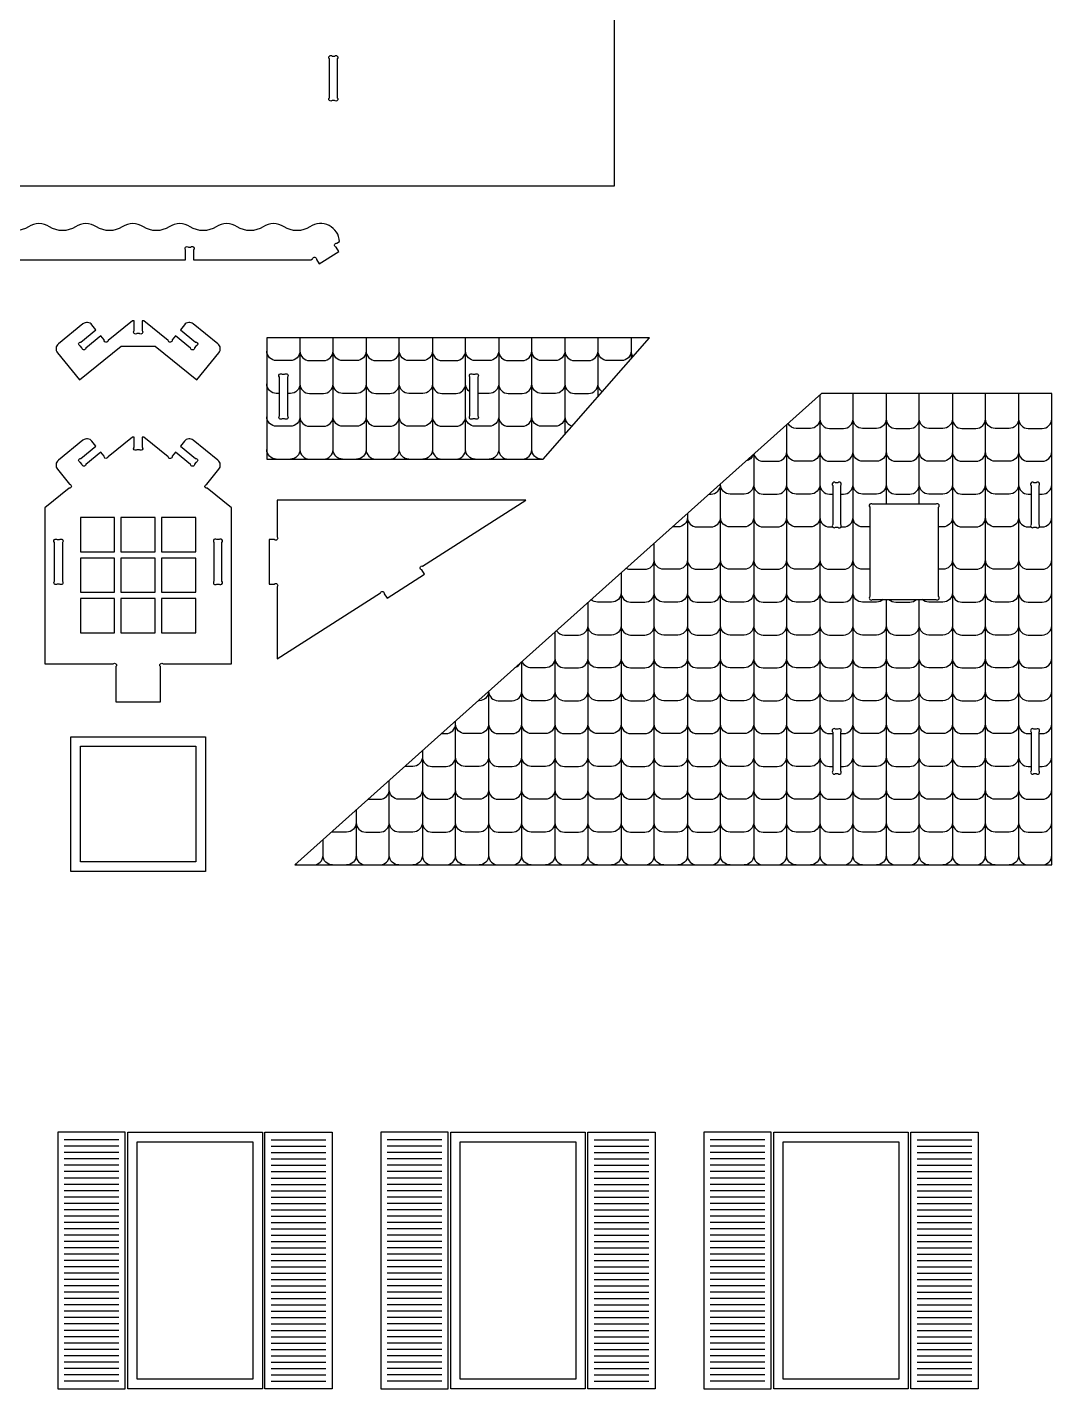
# Model space of a CAD drawing. Extents: x 9625 to 9740, y 1073 to 1136.
# Drawn here: x 9694.86 to 9711, y 1073.9 to 1095.35 of the extents above; entities that cross this region are included whole.
import ezdxf

# ---------------------------------------------------------------- set-up
doc = ezdxf.new("R2010")
doc.units = 0
doc.header["$MEASUREMENT"] = 0
doc.layers.add('LAYER_1', color=18, linetype='CONTINUOUS')

msp = doc.modelspace()

# ---------------------------------------------------------------- linework, layer by layer
at = {"layer": 'LAYER_1'}
for points in [[(9704.103, 1092.85), (9689.404, 1092.85), (9689.404, 1096.478), (9704.103, 1096.478)], [(9702.986, 1088.55), (9704.658, 1090.46), (9698.63, 1090.46), (9698.63, 1088.55)], [(9710.996, 1082.157), (9710.996, 1089.582), (9707.368, 1089.582), (9699.071, 1082.157)], [(9695.693, 1087.092), (9696.233, 1087.092), (9696.233, 1087.632), (9695.693, 1087.632)], [(9696.333, 1087.092), (9696.873, 1087.092), (9696.873, 1087.632), (9696.333, 1087.632)], [(9696.973, 1087.092), (9697.513, 1087.092), (9697.513, 1087.632), (9696.973, 1087.632)], [(9695.693, 1086.452), (9696.233, 1086.452), (9696.233, 1086.992), (9695.693, 1086.992)], [(9696.333, 1086.452), (9696.873, 1086.452), (9696.873, 1086.992), (9696.333, 1086.992)], [(9696.973, 1086.452), (9697.513, 1086.452), (9697.513, 1086.992), (9696.973, 1086.992)], [(9695.693, 1085.812), (9696.233, 1085.812), (9696.233, 1086.352), (9695.693, 1086.352)], [(9696.333, 1085.812), (9696.873, 1085.812), (9696.873, 1086.352), (9696.333, 1086.352)], [(9696.973, 1085.812), (9697.513, 1085.812), (9697.513, 1086.352), (9696.973, 1086.352)], [(9695.543, 1084.176), (9697.663, 1084.176), (9697.663, 1082.056), (9695.543, 1082.056)], [(9695.693, 1084.026), (9697.513, 1084.026), (9697.513, 1082.206), (9695.693, 1082.206)], [(9696.4, 1077.945), (9695.34, 1077.945), (9695.34, 1073.905), (9696.4, 1073.905)], [(9698.56, 1077.945), (9698.56, 1073.905), (9696.44, 1073.905), (9696.44, 1077.945)], [(9698.6, 1077.945), (9699.66, 1077.945), (9699.66, 1073.905), (9698.6, 1073.905)], [(9701.487, 1077.945), (9700.427, 1077.945), (9700.427, 1073.905), (9701.487, 1073.905)], [(9703.647, 1077.945), (9703.647, 1073.905), (9701.527, 1073.905), (9701.527, 1077.945)], [(9703.687, 1077.945), (9704.747, 1077.945), (9704.747, 1073.905), (9703.687, 1073.905)], [(9706.575, 1077.945), (9705.515, 1077.945), (9705.515, 1073.905), (9706.575, 1073.905)], [(9708.735, 1077.945), (9708.735, 1073.905), (9706.615, 1073.905), (9706.615, 1077.945)], [(9708.775, 1077.945), (9709.835, 1077.945), (9709.835, 1073.905), (9708.775, 1073.905)], [(9696.59, 1077.795), (9698.41, 1077.795), (9698.41, 1074.055), (9696.59, 1074.055)], [(9701.677, 1077.795), (9703.497, 1077.795), (9703.497, 1074.055), (9701.677, 1074.055)], [(9706.765, 1077.795), (9708.585, 1077.795), (9708.585, 1074.055), (9706.765, 1074.055)]]:
    msp.add_lwpolyline(points, close=True, dxfattribs=at)
for points in [[(9699.741, 1094.856), (9699.741, 1094.244, -1), (9699.697, 1094.2), (9699.66, 1094.2, -1), (9699.616, 1094.244), (9699.616, 1094.856, -1), (9699.66, 1094.9), (9699.697, 1094.9, -1)], [(9696.666, 1090.73), (9696.666, 1090.574, -1), (9696.622, 1090.53), (9696.585, 1090.53, -1), (9696.541, 1090.574), (9696.541, 1090.73), (9696.512, 1090.73), (9696.13, 1090.42, -1), (9696.068, 1090.427), (9696.017, 1090.49), (9695.779, 1090.297, -1), (9695.717, 1090.304), (9695.694, 1090.332, -1), (9695.7, 1090.394), (9695.938, 1090.587), (9695.875, 1090.665, 0.414214), (9695.734, 1090.679), (9695.346, 1090.365, 0.414214), (9695.331, 1090.224), (9695.677, 1089.797), (9696.336, 1090.33), (9696.871, 1090.33), (9697.53, 1089.797), (9697.876, 1090.224, 0.414214), (9697.861, 1090.365), (9697.472, 1090.679, 0.414214), (9697.332, 1090.665), (9697.269, 1090.587), (9697.507, 1090.394, -1), (9697.513, 1090.332), (9697.49, 1090.304, -1), (9697.428, 1090.297), (9697.19, 1090.49), (9697.139, 1090.427, -1), (9697.077, 1090.42), (9696.695, 1090.73)], [(9698.955, 1089.842), (9698.955, 1089.231, -1), (9698.911, 1089.187), (9698.874, 1089.187, -1), (9698.83, 1089.231), (9698.83, 1089.842, -1), (9698.874, 1089.887), (9698.911, 1089.887, -1)], [(9701.955, 1089.842), (9701.955, 1089.231, -1), (9701.911, 1089.187), (9701.874, 1089.187, -1), (9701.83, 1089.231), (9701.83, 1089.842, -1), (9701.874, 1089.887), (9701.911, 1089.887, -1)], [(9696.953, 1084.725), (9696.953, 1085.281, -1), (9696.998, 1085.325), (9698.072, 1085.325), (9698.072, 1087.782), (9697.69, 1088.091, -1), (9697.683, 1088.153), (9697.876, 1088.391, 0.414214), (9697.861, 1088.532), (9697.472, 1088.846, 0.414214), (9697.332, 1088.832), (9697.269, 1088.754), (9697.507, 1088.562, -1), (9697.513, 1088.499), (9697.49, 1088.471, -1), (9697.428, 1088.464), (9697.19, 1088.657), (9697.139, 1088.594, -1), (9697.077, 1088.588), (9696.695, 1088.897), (9696.666, 1088.897), (9696.666, 1088.742, -1), (9696.622, 1088.697), (9696.585, 1088.697, -1), (9696.541, 1088.742), (9696.541, 1088.897), (9696.512, 1088.897), (9696.13, 1088.588, -1), (9696.068, 1088.594), (9696.017, 1088.657), (9695.779, 1088.464, -1), (9695.717, 1088.471), (9695.694, 1088.499, -1), (9695.7, 1088.562), (9695.938, 1088.754), (9695.875, 1088.832, 0.414214), (9695.734, 1088.846), (9695.346, 1088.532, 0.414214), (9695.331, 1088.391), (9695.524, 1088.153, -1), (9695.517, 1088.091), (9695.135, 1087.782), (9695.135, 1085.325), (9696.209, 1085.325, -1), (9696.253, 1085.281), (9696.253, 1084.725)], [(9707.546, 1088.132), (9707.546, 1087.521, 1), (9707.59, 1087.477), (9707.627, 1087.477, 1), (9707.671, 1087.521), (9707.671, 1088.132, 1), (9707.627, 1088.177), (9707.59, 1088.177, 1)], [(9710.671, 1088.132), (9710.671, 1087.521, 1), (9710.715, 1087.477), (9710.752, 1087.477, 1), (9710.796, 1087.521), (9710.796, 1088.132, 1), (9710.752, 1088.177), (9710.715, 1088.177, 1)], [(9698.668, 1086.582), (9698.749, 1086.582, -1), (9698.793, 1086.537), (9698.793, 1085.405), (9700.419, 1086.442, -1), (9700.48, 1086.428), (9700.524, 1086.36), (9701.114, 1086.737), (9701.07, 1086.805, -1), (9701.084, 1086.866), (9702.71, 1087.903), (9698.793, 1087.903), (9698.793, 1087.326, -1), (9698.749, 1087.282), (9698.668, 1087.282)], [(9708.129, 1087.794), (9708.129, 1086.384, 1), (9708.174, 1086.34), (9709.169, 1086.34, 1), (9709.213, 1086.384), (9709.213, 1087.794, 1), (9709.169, 1087.838), (9708.174, 1087.838, 1)], [(9695.41, 1087.237), (9695.41, 1086.626, -1), (9695.366, 1086.582), (9695.329, 1086.582, -1), (9695.285, 1086.626), (9695.285, 1087.237, -1), (9695.329, 1087.282), (9695.366, 1087.282, -1)], [(9697.797, 1087.237), (9697.797, 1086.626, 1), (9697.841, 1086.582), (9697.878, 1086.582, 1), (9697.922, 1086.626), (9697.922, 1087.237, 1), (9697.878, 1087.282), (9697.841, 1087.282, 1)], [(9707.546, 1084.25), (9707.546, 1083.639, 1), (9707.59, 1083.595), (9707.627, 1083.595, 1), (9707.671, 1083.639), (9707.671, 1084.25, 1), (9707.627, 1084.295), (9707.59, 1084.295, 1)], [(9710.671, 1084.25), (9710.671, 1083.639, 1), (9710.715, 1083.595), (9710.752, 1083.595, 1), (9710.796, 1083.639), (9710.796, 1084.25, 1), (9710.752, 1084.295), (9710.715, 1084.295, 1)]]:
    msp.add_lwpolyline(points, format="xyb", close=True, dxfattribs=at)
for points in [[(9694.476, 1091.689), (9697.351, 1091.689), (9697.351, 1091.845, -1), (9697.395, 1091.889), (9697.432, 1091.889, -1), (9697.476, 1091.845), (9697.476, 1091.689), (9699.325, 1091.689), (9699.351, 1091.706, -1), (9699.412, 1091.693), (9699.455, 1091.624), (9699.765, 1091.822), (9699.722, 1091.89, -1), (9699.735, 1091.951), (9699.776, 1091.977, 0.579603), (9699.31, 1092.211, -0.300981), (9698.902, 1092.211, 0.300981), (9698.571, 1092.211, -0.300981), (9698.163, 1092.211, 0.300981), (9697.832, 1092.211, -0.300981), (9697.424, 1092.211, 0.300981), (9697.093, 1092.211, -0.300981), (9696.685, 1092.211, 0.300981), (9696.354, 1092.211, -0.300981), (9695.946, 1092.211, 0.300981), (9695.615, 1092.211, -0.300981), (9695.207, 1092.211, 0.300981), (9694.875, 1092.211, -0.300981), (9694.467, 1092.211, 0.236244)], [(9699.152, 1090.46), (9699.152, 1088.7, -0.414214), (9699.002, 1088.55)], [(9699.524, 1088.55, 0.414214), (9699.674, 1088.7), (9699.674, 1090.46)], [(9700.195, 1090.46), (9700.195, 1088.7, 0.414214), (9700.345, 1088.55)], [(9700.567, 1088.55, 0.414214), (9700.717, 1088.7), (9700.717, 1090.46)], [(9701.239, 1090.46), (9701.239, 1088.7, 0.414214), (9701.389, 1088.55)], [(9701.611, 1088.55, 0.414214), (9701.761, 1088.7), (9701.761, 1090.46)], [(9702.283, 1090.46), (9702.283, 1088.7, -0.414214), (9702.133, 1088.55)], [(9702.955, 1088.55, -0.414214), (9702.805, 1088.7), (9702.805, 1090.46)], [(9699.152, 1090.253, -0.414214), (9699.002, 1090.103), (9698.78, 1090.103, -0.414214), (9698.63, 1090.253)], [(9699.152, 1090.253, 0.414214), (9699.302, 1090.103), (9699.524, 1090.103, 0.414214), (9699.674, 1090.253)], [(9700.195, 1090.253, -0.414214), (9700.045, 1090.103), (9699.824, 1090.103, -0.414214), (9699.674, 1090.253)], [(9700.195, 1090.253, 0.414214), (9700.345, 1090.103), (9700.567, 1090.103, 0.414214), (9700.717, 1090.253)], [(9701.239, 1090.253, -0.414214), (9701.089, 1090.103), (9700.867, 1090.103, -0.414214), (9700.717, 1090.253)], [(9701.239, 1090.253, 0.414214), (9701.389, 1090.103), (9701.611, 1090.103, 0.414214), (9701.761, 1090.253)], [(9702.283, 1090.253, -0.414214), (9702.133, 1090.103), (9701.911, 1090.103, -0.414214), (9701.761, 1090.253)], [(9702.283, 1090.253, 0.414214), (9702.433, 1090.103), (9702.655, 1090.103, 0.414214), (9702.805, 1090.253)], [(9703.326, 1090.253, -0.414214), (9703.176, 1090.103), (9702.955, 1090.103, -0.414214), (9702.805, 1090.253)], [(9703.326, 1090.253, 0.414214), (9703.476, 1090.103), (9703.698, 1090.103, 0.414214), (9703.848, 1090.253)], [(9704.37, 1090.253, -0.414214), (9704.22, 1090.103), (9703.998, 1090.103, -0.414214), (9703.848, 1090.253)], [(9704.37, 1090.253, 0.159509), (9704.399, 1090.164)], [(9698.83, 1089.585), (9698.78, 1089.585, -0.414214), (9698.63, 1089.735)], [(9699.152, 1089.735, -0.414214), (9699.002, 1089.585), (9698.955, 1089.585)], [(9699.152, 1089.735, 0.414214), (9699.302, 1089.585), (9699.524, 1089.585, 0.414214), (9699.674, 1089.735)], [(9700.195, 1089.735, -0.414214), (9700.045, 1089.585), (9699.824, 1089.585, -0.414214), (9699.674, 1089.735)], [(9700.195, 1089.735, 0.414214), (9700.345, 1089.585), (9700.567, 1089.585, 0.414214), (9700.717, 1089.735)], [(9701.239, 1089.735, -0.414214), (9701.089, 1089.585), (9700.867, 1089.585, -0.414214), (9700.717, 1089.735)], [(9701.239, 1089.735, 0.414214), (9701.389, 1089.585), (9701.611, 1089.585, 0.414214), (9701.761, 1089.735)], [(9701.83, 1089.609, -0.255564), (9701.761, 1089.735)], [(9702.283, 1089.735, -0.414214), (9702.133, 1089.585), (9701.955, 1089.585)], [(9702.283, 1089.735, 0.414214), (9702.433, 1089.585), (9702.655, 1089.585, 0.414214), (9702.805, 1089.735)], [(9703.326, 1089.735, -0.414214), (9703.176, 1089.585), (9702.955, 1089.585, -0.414214), (9702.805, 1089.735)], [(9703.326, 1089.735, 0.414214), (9703.476, 1089.585), (9703.698, 1089.585, 0.414214), (9703.848, 1089.735)], [(9703.915, 1089.611, -0.249891), (9703.848, 1089.735)], [(9707.343, 1089.559), (9707.343, 1082.307, -0.414214), (9707.193, 1082.157)], [(9707.715, 1082.157, 0.414214), (9707.865, 1082.307), (9707.865, 1089.582)], [(9709.431, 1089.582), (9709.431, 1082.307, -0.414214), (9709.281, 1082.157)], [(9709.802, 1082.157, 0.414214), (9709.952, 1082.307), (9709.952, 1089.582)], [(9710.474, 1089.582), (9710.474, 1082.307, -0.414214), (9710.324, 1082.157)], [(9699.152, 1089.218, -0.414214), (9699.002, 1089.068), (9698.78, 1089.068, -0.414214), (9698.63, 1089.218)], [(9699.152, 1089.218, 0.414214), (9699.302, 1089.068), (9699.524, 1089.068, 0.414214), (9699.674, 1089.218)], [(9700.195, 1089.218, -0.414214), (9700.045, 1089.068), (9699.824, 1089.068, -0.414214), (9699.674, 1089.218)], [(9700.195, 1089.218, 0.414214), (9700.345, 1089.068), (9700.567, 1089.068, 0.414214), (9700.717, 1089.218)], [(9701.239, 1089.218, -0.414214), (9701.089, 1089.068), (9700.867, 1089.068, -0.414214), (9700.717, 1089.218)], [(9701.239, 1089.218, 0.414214), (9701.389, 1089.068), (9701.611, 1089.068, 0.414214), (9701.761, 1089.218)], [(9702.283, 1089.218, -0.414214), (9702.133, 1089.068), (9701.911, 1089.068, -0.414214), (9701.761, 1089.218)], [(9702.283, 1089.218, 0.414214), (9702.433, 1089.068), (9702.655, 1089.068, 0.414214), (9702.805, 1089.218)], [(9703.326, 1089.218, -0.414214), (9703.176, 1089.068), (9702.955, 1089.068, -0.414214), (9702.805, 1089.218)], [(9703.326, 1089.218, 0.349089), (9703.443, 1089.072)], [(9706.971, 1082.157, -0.414214), (9706.821, 1082.307), (9706.821, 1089.092)], [(9707.343, 1089.184, -0.414214), (9707.193, 1089.034), (9706.971, 1089.034, -0.26914), (9706.841, 1089.11)], [(9707.343, 1089.184, 0.414214), (9707.493, 1089.034), (9707.715, 1089.034, 0.414214), (9707.865, 1089.184)], [(9708.387, 1089.184, -0.414214), (9708.237, 1089.034), (9708.015, 1089.034, -0.414214), (9707.865, 1089.184)], [(9708.387, 1089.184, 0.414214), (9708.537, 1089.034), (9708.759, 1089.034, 0.414214), (9708.909, 1089.184)], [(9709.431, 1089.184, -0.414214), (9709.281, 1089.034), (9709.059, 1089.034, -0.414214), (9708.909, 1089.184)], [(9709.431, 1089.184, 0.414214), (9709.581, 1089.034), (9709.802, 1089.034, 0.414214), (9709.952, 1089.184)], [(9710.474, 1089.184, -0.414214), (9710.324, 1089.034), (9710.102, 1089.034, -0.414214), (9709.952, 1089.184)], [(9710.474, 1089.184, 0.414214), (9710.624, 1089.034), (9710.846, 1089.034, 0.414214), (9710.996, 1089.184)], [(9698.78, 1088.55, -0.414214), (9698.63, 1088.7)], [(9699.152, 1088.7, 0.414214), (9699.302, 1088.55)], [(9699.824, 1088.55, -0.414214), (9699.674, 1088.7)], [(9700.195, 1088.7, -0.414214), (9700.045, 1088.55)], [(9700.867, 1088.55, -0.414214), (9700.717, 1088.7)], [(9701.239, 1088.7, -0.414214), (9701.089, 1088.55)], [(9701.911, 1088.55, -0.414214), (9701.761, 1088.7)], [(9702.283, 1088.7, 0.414214), (9702.433, 1088.55)], [(9702.655, 1088.55, 0.414214), (9702.805, 1088.7)], [(9706.291, 1088.618, -0.260244), (9706.182, 1088.521)], [(9706.3, 1088.625), (9706.3, 1082.307, 0.414214), (9706.45, 1082.157)], [(9706.304, 1088.63, 0.342363), (9706.45, 1088.517), (9706.671, 1088.517, 0.414214), (9706.821, 1088.667)], [(9707.343, 1088.667, -0.414214), (9707.193, 1088.517), (9706.971, 1088.517, -0.414214), (9706.821, 1088.667)], [(9707.343, 1088.667, 0.414214), (9707.493, 1088.517), (9707.715, 1088.517, 0.414214), (9707.865, 1088.667)], [(9708.387, 1088.667, -0.414214), (9708.237, 1088.517), (9708.015, 1088.517, -0.414214), (9707.865, 1088.667)], [(9708.387, 1088.667, 0.414214), (9708.537, 1088.517), (9708.759, 1088.517, 0.414214), (9708.909, 1088.667)], [(9709.431, 1088.667, -0.414214), (9709.281, 1088.517), (9709.059, 1088.517, -0.414214), (9708.909, 1088.667)], [(9709.431, 1088.667, 0.414214), (9709.581, 1088.517), (9709.802, 1088.517, 0.414214), (9709.952, 1088.667)], [(9710.474, 1088.667, -0.414214), (9710.324, 1088.517), (9710.102, 1088.517, -0.414214), (9709.952, 1088.667)], [(9710.474, 1088.667, 0.414214), (9710.624, 1088.517), (9710.846, 1088.517, 0.414214), (9710.996, 1088.667)], [(9705.6, 1087.999), (9705.628, 1087.999, 0.414214), (9705.778, 1088.149)], [(9705.628, 1082.157, 0.414214), (9705.778, 1082.307), (9705.778, 1088.159)], [(9706.3, 1088.149, -0.414214), (9706.15, 1087.999), (9705.928, 1087.999, -0.414214), (9705.778, 1088.149)], [(9706.3, 1088.149, 0.414214), (9706.45, 1087.999), (9706.671, 1087.999, 0.414214), (9706.821, 1088.149)], [(9707.343, 1088.149, -0.414214), (9707.193, 1087.999), (9706.971, 1087.999, -0.414214), (9706.821, 1088.149)], [(9707.343, 1088.149, 0.414214), (9707.493, 1087.999), (9707.546, 1087.999)], [(9707.671, 1087.999), (9707.715, 1087.999, 0.414214), (9707.865, 1088.149)], [(9708.387, 1088.149, -0.414214), (9708.237, 1087.999), (9708.015, 1087.999, -0.414214), (9707.865, 1088.149)], [(9708.387, 1088.149, 0.414214), (9708.537, 1087.999), (9708.759, 1087.999, 0.414214), (9708.909, 1088.149)], [(9709.431, 1088.149, -0.414214), (9709.281, 1087.999), (9709.059, 1087.999, -0.414214), (9708.909, 1088.149)], [(9709.431, 1088.149, 0.414214), (9709.581, 1087.999), (9709.802, 1087.999, 0.414214), (9709.952, 1088.149)], [(9710.474, 1088.149, -0.414214), (9710.324, 1087.999), (9710.102, 1087.999, -0.414214), (9709.952, 1088.149)], [(9710.474, 1088.149, 0.414214), (9710.624, 1087.999), (9710.671, 1087.999)], [(9710.796, 1087.999), (9710.846, 1087.999, 0.414214), (9710.996, 1088.149)], [(9705.256, 1087.692), (9705.256, 1082.307, -0.414214), (9705.106, 1082.157)], [(9705.256, 1087.632, -0.414214), (9705.106, 1087.482), (9705.022, 1087.482)], [(9705.256, 1087.632, 0.414214), (9705.406, 1087.482), (9705.628, 1087.482, 0.414214), (9705.778, 1087.632)], [(9706.3, 1087.632, -0.414214), (9706.15, 1087.482), (9705.928, 1087.482, -0.414214), (9705.778, 1087.632)], [(9706.3, 1087.632, 0.414214), (9706.45, 1087.482), (9706.671, 1087.482, 0.414214), (9706.821, 1087.632)], [(9707.343, 1087.632, -0.414214), (9707.193, 1087.482), (9706.971, 1087.482, -0.414214), (9706.821, 1087.632)], [(9707.343, 1087.632, 0.414214), (9707.493, 1087.482), (9707.546, 1087.482)], [(9707.671, 1087.482), (9707.715, 1087.482, 0.414214), (9707.865, 1087.632)], [(9708.129, 1087.482), (9708.015, 1087.482, -0.414214), (9707.865, 1087.632)], [(9709.431, 1087.632, -0.414214), (9709.281, 1087.482), (9709.213, 1087.482)], [(9709.431, 1087.632, 0.414214), (9709.581, 1087.482), (9709.802, 1087.482, 0.414214), (9709.952, 1087.632)], [(9710.474, 1087.632, -0.414214), (9710.324, 1087.482), (9710.102, 1087.482, -0.414214), (9709.952, 1087.632)], [(9710.474, 1087.632, 0.414214), (9710.624, 1087.482), (9710.671, 1087.482)], [(9710.796, 1087.482), (9710.846, 1087.482, 0.414214), (9710.996, 1087.632)], [(9704.884, 1082.157, -0.414214), (9704.734, 1082.307), (9704.734, 1087.225)], [(9704.294, 1086.831, 0.118653), (9704.362, 1086.814), (9704.584, 1086.814, 0.414214), (9704.734, 1086.964)], [(9705.256, 1086.964, -0.414214), (9705.106, 1086.814), (9704.884, 1086.814, -0.414214), (9704.734, 1086.964)], [(9705.256, 1086.964, 0.414214), (9705.406, 1086.814), (9705.628, 1086.814, 0.414214), (9705.778, 1086.964)], [(9706.3, 1086.964, -0.414214), (9706.15, 1086.814), (9705.928, 1086.814, -0.414214), (9705.778, 1086.964)], [(9706.3, 1086.964, 0.414214), (9706.45, 1086.814), (9706.671, 1086.814, 0.414214), (9706.821, 1086.964)], [(9707.343, 1086.964, -0.414214), (9707.193, 1086.814), (9706.971, 1086.814, -0.414214), (9706.821, 1086.964)], [(9707.343, 1086.964, 0.414214), (9707.493, 1086.814), (9707.715, 1086.814, 0.414214), (9707.865, 1086.964)], [(9708.129, 1086.814), (9708.015, 1086.814, -0.414214), (9707.865, 1086.964)], [(9709.431, 1086.964, -0.414214), (9709.281, 1086.814), (9709.213, 1086.814)], [(9709.431, 1086.964, 0.414214), (9709.581, 1086.814), (9709.802, 1086.814, 0.414214), (9709.952, 1086.964)], [(9710.474, 1086.964, -0.414214), (9710.324, 1086.814), (9710.102, 1086.814, -0.414214), (9709.952, 1086.964)], [(9710.474, 1086.964, 0.414214), (9710.624, 1086.814), (9710.846, 1086.814, 0.414214), (9710.996, 1086.964)], [(9704.212, 1086.758), (9704.212, 1082.307, -0.414214), (9704.062, 1082.157)], [(9704.212, 1086.447, -0.414214), (9704.062, 1086.297), (9703.841, 1086.297, -0.185005), (9703.74, 1086.335)], [(9704.212, 1086.447, 0.414214), (9704.362, 1086.297), (9704.584, 1086.297, 0.414214), (9704.734, 1086.447)], [(9705.256, 1086.447, -0.414214), (9705.106, 1086.297), (9704.884, 1086.297, -0.414214), (9704.734, 1086.447)], [(9705.256, 1086.447, 0.414214), (9705.406, 1086.297), (9705.628, 1086.297, 0.414214), (9705.778, 1086.447)], [(9706.3, 1086.447, -0.414214), (9706.15, 1086.297), (9705.928, 1086.297, -0.414214), (9705.778, 1086.447)], [(9706.3, 1086.447, 0.414214), (9706.45, 1086.297), (9706.671, 1086.297, 0.414214), (9706.821, 1086.447)], [(9707.343, 1086.447, -0.414214), (9707.193, 1086.297), (9706.971, 1086.297, -0.414214), (9706.821, 1086.447)], [(9707.343, 1086.447, 0.414214), (9707.493, 1086.297), (9707.715, 1086.297, 0.414214), (9707.865, 1086.447)], [(9708.342, 1086.34, -0.197346), (9708.237, 1086.297), (9708.015, 1086.297, -0.414214), (9707.865, 1086.447)], [(9709.431, 1086.447, -0.414214), (9709.281, 1086.297), (9709.059, 1086.297, -0.197346), (9708.953, 1086.34)], [(9709.431, 1086.447, 0.414214), (9709.581, 1086.297), (9709.802, 1086.297, 0.414214), (9709.952, 1086.447)], [(9710.474, 1086.447, -0.414214), (9710.324, 1086.297), (9710.102, 1086.297, -0.414214), (9709.952, 1086.447)], [(9710.474, 1086.447, 0.414214), (9710.624, 1086.297), (9710.846, 1086.297, 0.414214), (9710.996, 1086.447)], [(9703.541, 1082.157, 0.414214), (9703.691, 1082.307), (9703.691, 1086.291)], [(9708.387, 1086.34), (9708.387, 1082.307, 0.414214), (9708.537, 1082.157)], [(9708.431, 1086.34, 0.197346), (9708.537, 1086.297), (9708.759, 1086.297, 0.197346), (9708.864, 1086.34)], [(9709.059, 1082.157, -0.414214), (9708.909, 1082.307), (9708.909, 1086.34)], [(9703.169, 1085.824), (9703.169, 1082.307, 0.414214), (9703.319, 1082.157)], [(9703.194, 1085.846, 0.251013), (9703.319, 1085.779), (9703.541, 1085.779, 0.414214), (9703.691, 1085.929)], [(9704.212, 1085.929, -0.414214), (9704.062, 1085.779), (9703.841, 1085.779, -0.414214), (9703.691, 1085.929)], [(9704.212, 1085.929, 0.414214), (9704.362, 1085.779), (9704.584, 1085.779, 0.414214), (9704.734, 1085.929)], [(9705.256, 1085.929, -0.414214), (9705.106, 1085.779), (9704.884, 1085.779, -0.414214), (9704.734, 1085.929)], [(9705.256, 1085.929, 0.414214), (9705.406, 1085.779), (9705.628, 1085.779, 0.414214), (9705.778, 1085.929)], [(9706.3, 1085.929, -0.414214), (9706.15, 1085.779), (9705.928, 1085.779, -0.414214), (9705.778, 1085.929)], [(9706.3, 1085.929, 0.414214), (9706.45, 1085.779), (9706.671, 1085.779, 0.414214), (9706.821, 1085.929)], [(9707.343, 1085.929, -0.414214), (9707.193, 1085.779), (9706.971, 1085.779, -0.414214), (9706.821, 1085.929)], [(9707.343, 1085.929, 0.414214), (9707.493, 1085.779), (9707.715, 1085.779, 0.414214), (9707.865, 1085.929)], [(9708.387, 1085.929, -0.414214), (9708.237, 1085.779), (9708.015, 1085.779, -0.414214), (9707.865, 1085.929)], [(9708.387, 1085.929, 0.414214), (9708.537, 1085.779), (9708.759, 1085.779, 0.414214), (9708.909, 1085.929)], [(9709.431, 1085.929, -0.414214), (9709.281, 1085.779), (9709.059, 1085.779, -0.414214), (9708.909, 1085.929)], [(9709.431, 1085.929, 0.414214), (9709.581, 1085.779), (9709.802, 1085.779, 0.414214), (9709.952, 1085.929)], [(9710.474, 1085.929, -0.414214), (9710.324, 1085.779), (9710.102, 1085.779, -0.414214), (9709.952, 1085.929)], [(9710.474, 1085.929, 0.414214), (9710.624, 1085.779), (9710.846, 1085.779, 0.414214), (9710.996, 1085.929)], [(9702.497, 1082.157, 0.414214), (9702.647, 1082.307), (9702.647, 1085.357)], [(9702.553, 1085.273, 0.175897), (9702.629, 1085.341)], [(9703.169, 1085.412, -0.414214), (9703.019, 1085.262), (9702.797, 1085.262, -0.321837), (9702.655, 1085.364)], [(9703.169, 1085.412, 0.414214), (9703.319, 1085.262), (9703.541, 1085.262, 0.414214), (9703.691, 1085.412)], [(9704.212, 1085.412, -0.414214), (9704.062, 1085.262), (9703.841, 1085.262, -0.414214), (9703.691, 1085.412)], [(9704.212, 1085.412, 0.414214), (9704.362, 1085.262), (9704.584, 1085.262, 0.414214), (9704.734, 1085.412)], [(9705.256, 1085.412, -0.414214), (9705.106, 1085.262), (9704.884, 1085.262, -0.414214), (9704.734, 1085.412)], [(9705.256, 1085.412, 0.414214), (9705.406, 1085.262), (9705.628, 1085.262, 0.414214), (9705.778, 1085.412)], [(9706.3, 1085.412, -0.414214), (9706.15, 1085.262), (9705.928, 1085.262, -0.414214), (9705.778, 1085.412)], [(9706.3, 1085.412, 0.414214), (9706.45, 1085.262), (9706.671, 1085.262, 0.414214), (9706.821, 1085.412)], [(9707.343, 1085.412, -0.414214), (9707.193, 1085.262), (9706.971, 1085.262, -0.414214), (9706.821, 1085.412)], [(9707.343, 1085.412, 0.414214), (9707.493, 1085.262), (9707.715, 1085.262, 0.414214), (9707.865, 1085.412)], [(9708.387, 1085.412, -0.414214), (9708.237, 1085.262), (9708.015, 1085.262, -0.414214), (9707.865, 1085.412)], [(9708.387, 1085.412, 0.414214), (9708.537, 1085.262), (9708.759, 1085.262, 0.414214), (9708.909, 1085.412)], [(9709.431, 1085.412, -0.414214), (9709.281, 1085.262), (9709.059, 1085.262, -0.414214), (9708.909, 1085.412)], [(9709.431, 1085.412, 0.414214), (9709.581, 1085.262), (9709.802, 1085.262, 0.414214), (9709.952, 1085.412)], [(9710.474, 1085.412, -0.414214), (9710.324, 1085.262), (9710.102, 1085.262, -0.414214), (9709.952, 1085.412)], [(9710.474, 1085.412, 0.414214), (9710.624, 1085.262), (9710.846, 1085.262, 0.414214), (9710.996, 1085.412)], [(9702.125, 1084.89, -0.405523), (9701.975, 1084.744), (9701.962, 1084.744)], [(9702.125, 1084.894), (9702.125, 1082.307, -0.414214), (9701.975, 1082.157)], [(9702.125, 1084.89, 0.405747), (9702.275, 1084.744), (9702.497, 1084.744, 0.414214), (9702.647, 1084.894)], [(9703.169, 1084.894, -0.414214), (9703.019, 1084.744), (9702.797, 1084.744, -0.414214), (9702.647, 1084.894)], [(9703.169, 1084.894, 0.414214), (9703.319, 1084.744), (9703.541, 1084.744, 0.414214), (9703.691, 1084.894)], [(9704.212, 1084.894, -0.414214), (9704.062, 1084.744), (9703.841, 1084.744, -0.414214), (9703.691, 1084.894)], [(9704.212, 1084.894, 0.414214), (9704.362, 1084.744), (9704.584, 1084.744, 0.414214), (9704.734, 1084.894)], [(9705.256, 1084.894, -0.414214), (9705.106, 1084.744), (9704.884, 1084.744, -0.414214), (9704.734, 1084.894)], [(9705.256, 1084.894, 0.414214), (9705.406, 1084.744), (9705.628, 1084.744, 0.414214), (9705.778, 1084.894)], [(9706.3, 1084.894, -0.414214), (9706.15, 1084.744), (9705.928, 1084.744, -0.414214), (9705.778, 1084.894)], [(9706.3, 1084.894, 0.414214), (9706.45, 1084.744), (9706.671, 1084.744, 0.414214), (9706.821, 1084.894)], [(9707.343, 1084.894, -0.414214), (9707.193, 1084.744), (9706.971, 1084.744, -0.414214), (9706.821, 1084.894)], [(9707.343, 1084.894, 0.414214), (9707.493, 1084.744), (9707.715, 1084.744, 0.414214), (9707.865, 1084.894)], [(9708.387, 1084.894, -0.414214), (9708.237, 1084.744), (9708.015, 1084.744, -0.414214), (9707.865, 1084.894)], [(9708.387, 1084.894, 0.414214), (9708.537, 1084.744), (9708.759, 1084.744, 0.414214), (9708.909, 1084.894)], [(9709.431, 1084.894, -0.414214), (9709.281, 1084.744), (9709.059, 1084.744, -0.414214), (9708.909, 1084.894)], [(9709.431, 1084.894, 0.414214), (9709.581, 1084.744), (9709.802, 1084.744, 0.414214), (9709.952, 1084.894)], [(9710.474, 1084.894, -0.414214), (9710.324, 1084.744), (9710.102, 1084.744, -0.414214), (9709.952, 1084.894)], [(9710.474, 1084.894, 0.414214), (9710.624, 1084.744), (9710.846, 1084.744, 0.414214), (9710.996, 1084.894)], [(9701.384, 1084.227), (9701.453, 1084.227, 0.414214), (9701.603, 1084.377)], [(9701.753, 1082.157, -0.414214), (9701.603, 1082.307), (9701.603, 1084.423)], [(9702.125, 1084.377, -0.414214), (9701.975, 1084.227), (9701.753, 1084.227, -0.414214), (9701.603, 1084.377)], [(9702.125, 1084.377, 0.414214), (9702.275, 1084.227), (9702.497, 1084.227, 0.414214), (9702.647, 1084.377)], [(9703.169, 1084.377, -0.414214), (9703.019, 1084.227), (9702.797, 1084.227, -0.414214), (9702.647, 1084.377)], [(9703.169, 1084.377, 0.414214), (9703.319, 1084.227), (9703.541, 1084.227, 0.414214), (9703.691, 1084.377)], [(9704.212, 1084.377, -0.414214), (9704.062, 1084.227), (9703.841, 1084.227, -0.414214), (9703.691, 1084.377)], [(9704.212, 1084.377, 0.414214), (9704.362, 1084.227), (9704.584, 1084.227, 0.414214), (9704.734, 1084.377)], [(9705.256, 1084.377, -0.414214), (9705.106, 1084.227), (9704.884, 1084.227, -0.414214), (9704.734, 1084.377)], [(9705.256, 1084.377, 0.414214), (9705.406, 1084.227), (9705.628, 1084.227, 0.414214), (9705.778, 1084.377)], [(9706.3, 1084.377, -0.414214), (9706.15, 1084.227), (9705.928, 1084.227, -0.414214), (9705.778, 1084.377)], [(9706.3, 1084.377, 0.414214), (9706.45, 1084.227), (9706.671, 1084.227, 0.414214), (9706.821, 1084.377)], [(9707.343, 1084.377, -0.414214), (9707.193, 1084.227), (9706.971, 1084.227, -0.414214), (9706.821, 1084.377)], [(9707.343, 1084.377, 0.414214), (9707.493, 1084.227), (9707.546, 1084.227)], [(9707.671, 1084.227), (9707.715, 1084.227, 0.414214), (9707.865, 1084.377)], [(9708.387, 1084.377, -0.414214), (9708.237, 1084.227), (9708.015, 1084.227, -0.414214), (9707.865, 1084.377)], [(9708.387, 1084.377, 0.414214), (9708.537, 1084.227), (9708.759, 1084.227, 0.414214), (9708.909, 1084.377)], [(9709.431, 1084.377, -0.414214), (9709.281, 1084.227), (9709.059, 1084.227, -0.414214), (9708.909, 1084.377)], [(9709.431, 1084.377, 0.414214), (9709.581, 1084.227), (9709.802, 1084.227, 0.414214), (9709.952, 1084.377)], [(9710.474, 1084.377, -0.414214), (9710.324, 1084.227), (9710.102, 1084.227, -0.414214), (9709.952, 1084.377)], [(9710.474, 1084.377, 0.414214), (9710.624, 1084.227), (9710.671, 1084.227)], [(9710.796, 1084.227), (9710.846, 1084.227, 0.414214), (9710.996, 1084.377)], [(9701.081, 1083.859, -0.414214), (9700.931, 1083.709), (9700.806, 1083.709)], [(9701.081, 1083.956), (9701.081, 1082.307, -0.414214), (9700.931, 1082.157)], [(9701.081, 1083.859, 0.414214), (9701.231, 1083.709), (9701.453, 1083.709, 0.414214), (9701.603, 1083.859)], [(9702.125, 1083.859, -0.414214), (9701.975, 1083.709), (9701.753, 1083.709, -0.414214), (9701.603, 1083.859)], [(9702.125, 1083.859, 0.414214), (9702.275, 1083.709), (9702.497, 1083.709, 0.414214), (9702.647, 1083.859)], [(9703.169, 1083.859, -0.414214), (9703.019, 1083.709), (9702.797, 1083.709, -0.414214), (9702.647, 1083.859)], [(9703.169, 1083.859, 0.414214), (9703.319, 1083.709), (9703.541, 1083.709, 0.414214), (9703.691, 1083.859)], [(9704.212, 1083.859, -0.414214), (9704.062, 1083.709), (9703.841, 1083.709, -0.414214), (9703.691, 1083.859)], [(9704.212, 1083.859, 0.414214), (9704.362, 1083.709), (9704.584, 1083.709, 0.414214), (9704.734, 1083.859)], [(9705.256, 1083.859, -0.414214), (9705.106, 1083.709), (9704.884, 1083.709, -0.414214), (9704.734, 1083.859)], [(9705.256, 1083.859, 0.414214), (9705.406, 1083.709), (9705.628, 1083.709, 0.414214), (9705.778, 1083.859)], [(9706.3, 1083.859, -0.414214), (9706.15, 1083.709), (9705.928, 1083.709, -0.414214), (9705.778, 1083.859)], [(9706.3, 1083.859, 0.414214), (9706.45, 1083.709), (9706.671, 1083.709, 0.414214), (9706.821, 1083.859)], [(9707.343, 1083.859, -0.414214), (9707.193, 1083.709), (9706.971, 1083.709, -0.414214), (9706.821, 1083.859)], [(9707.343, 1083.859, 0.414214), (9707.493, 1083.709), (9707.546, 1083.709)], [(9707.671, 1083.709), (9707.715, 1083.709, 0.414214), (9707.865, 1083.859)], [(9708.387, 1083.859, -0.414214), (9708.237, 1083.709), (9708.015, 1083.709, -0.414214), (9707.865, 1083.859)], [(9708.387, 1083.859, 0.414214), (9708.537, 1083.709), (9708.759, 1083.709, 0.414214), (9708.909, 1083.859)], [(9709.431, 1083.859, -0.414214), (9709.281, 1083.709), (9709.059, 1083.709, -0.414214), (9708.909, 1083.859)], [(9709.431, 1083.859, 0.414214), (9709.581, 1083.709), (9709.802, 1083.709, 0.414214), (9709.952, 1083.859)], [(9710.474, 1083.859, -0.414214), (9710.324, 1083.709), (9710.102, 1083.709, -0.414214), (9709.952, 1083.859)], [(9710.474, 1083.859, 0.414214), (9710.624, 1083.709), (9710.671, 1083.709)], [(9710.796, 1083.709), (9710.846, 1083.709, 0.414214), (9710.996, 1083.859)], [(9700.41, 1082.157, 0.414214), (9700.56, 1082.307), (9700.56, 1083.489)], [(9700.227, 1083.192), (9700.41, 1083.192, 0.414214), (9700.56, 1083.342)], [(9701.081, 1083.342, -0.414214), (9700.931, 1083.192), (9700.71, 1083.192, -0.414214), (9700.56, 1083.342)], [(9701.081, 1083.342, 0.414214), (9701.231, 1083.192), (9701.453, 1083.192, 0.414214), (9701.603, 1083.342)], [(9702.125, 1083.342, -0.414214), (9701.975, 1083.192), (9701.753, 1083.192, -0.414214), (9701.603, 1083.342)], [(9702.125, 1083.342, 0.414214), (9702.275, 1083.192), (9702.497, 1083.192, 0.414214), (9702.647, 1083.342)], [(9703.169, 1083.342, -0.414214), (9703.019, 1083.192), (9702.797, 1083.192, -0.414214), (9702.647, 1083.342)], [(9703.169, 1083.342, 0.414214), (9703.319, 1083.192), (9703.541, 1083.192, 0.414214), (9703.691, 1083.342)], [(9704.212, 1083.342, -0.414214), (9704.062, 1083.192), (9703.841, 1083.192, -0.414214), (9703.691, 1083.342)], [(9704.212, 1083.342, 0.414214), (9704.362, 1083.192), (9704.584, 1083.192, 0.414214), (9704.734, 1083.342)], [(9705.256, 1083.342, -0.414214), (9705.106, 1083.192), (9704.884, 1083.192, -0.414214), (9704.734, 1083.342)], [(9705.256, 1083.342, 0.414214), (9705.406, 1083.192), (9705.628, 1083.192, 0.414214), (9705.778, 1083.342)], [(9706.3, 1083.342, -0.414214), (9706.15, 1083.192), (9705.928, 1083.192, -0.414214), (9705.778, 1083.342)], [(9706.3, 1083.342, 0.414214), (9706.45, 1083.192), (9706.671, 1083.192, 0.414214), (9706.821, 1083.342)], [(9707.343, 1083.342, -0.414214), (9707.193, 1083.192), (9706.971, 1083.192, -0.414214), (9706.821, 1083.342)], [(9707.343, 1083.342, 0.414214), (9707.493, 1083.192), (9707.715, 1083.192, 0.414214), (9707.865, 1083.342)], [(9708.387, 1083.342, -0.414214), (9708.237, 1083.192), (9708.015, 1083.192, -0.414214), (9707.865, 1083.342)], [(9708.387, 1083.342, 0.414214), (9708.537, 1083.192), (9708.759, 1083.192, 0.414214), (9708.909, 1083.342)], [(9709.431, 1083.342, -0.414214), (9709.281, 1083.192), (9709.059, 1083.192, -0.414214), (9708.909, 1083.342)], [(9709.431, 1083.342, 0.414214), (9709.581, 1083.192), (9709.802, 1083.192, 0.414214), (9709.952, 1083.342)], [(9710.474, 1083.342, -0.414214), (9710.324, 1083.192), (9710.102, 1083.192, -0.414214), (9709.952, 1083.342)], [(9710.474, 1083.342, 0.414214), (9710.624, 1083.192), (9710.846, 1083.192, 0.414214), (9710.996, 1083.342)], [(9700.038, 1083.022), (9700.038, 1082.307, -0.414214), (9699.888, 1082.157)], [(9700.038, 1082.824, -0.414214), (9699.888, 1082.674), (9699.666, 1082.674, -0.026777), (9699.65, 1082.675)], [(9700.038, 1082.824, 0.414214), (9700.188, 1082.674), (9700.41, 1082.674, 0.414214), (9700.56, 1082.824)], [(9701.081, 1082.824, -0.414214), (9700.931, 1082.674), (9700.71, 1082.674, -0.414214), (9700.56, 1082.824)], [(9701.081, 1082.824, 0.414214), (9701.231, 1082.674), (9701.453, 1082.674, 0.414214), (9701.603, 1082.824)], [(9702.125, 1082.824, -0.414214), (9701.975, 1082.674), (9701.753, 1082.674, -0.414214), (9701.603, 1082.824)], [(9702.125, 1082.824, 0.414214), (9702.275, 1082.674), (9702.497, 1082.674, 0.414214), (9702.647, 1082.824)], [(9703.169, 1082.824, -0.414214), (9703.019, 1082.674), (9702.797, 1082.674, -0.414214), (9702.647, 1082.824)], [(9703.169, 1082.824, 0.414214), (9703.319, 1082.674), (9703.541, 1082.674, 0.414214), (9703.691, 1082.824)], [(9704.212, 1082.824, -0.414214), (9704.062, 1082.674), (9703.841, 1082.674, -0.414214), (9703.691, 1082.824)], [(9704.212, 1082.824, 0.414214), (9704.362, 1082.674), (9704.584, 1082.674, 0.414214), (9704.734, 1082.824)], [(9705.256, 1082.824, -0.414214), (9705.106, 1082.674), (9704.884, 1082.674, -0.414214), (9704.734, 1082.824)], [(9705.256, 1082.824, 0.414214), (9705.406, 1082.674), (9705.628, 1082.674, 0.414214), (9705.778, 1082.824)], [(9706.3, 1082.824, -0.414214), (9706.15, 1082.674), (9705.928, 1082.674, -0.414214), (9705.778, 1082.824)], [(9706.3, 1082.824, 0.414214), (9706.45, 1082.674), (9706.671, 1082.674, 0.414214), (9706.821, 1082.824)], [(9707.343, 1082.824, -0.414214), (9707.193, 1082.674), (9706.971, 1082.674, -0.414214), (9706.821, 1082.824)], [(9707.343, 1082.824, 0.414214), (9707.493, 1082.674), (9707.715, 1082.674, 0.414214), (9707.865, 1082.824)], [(9708.387, 1082.824, -0.414214), (9708.237, 1082.674), (9708.015, 1082.674, -0.414214), (9707.865, 1082.824)], [(9708.387, 1082.824, 0.414214), (9708.537, 1082.674), (9708.759, 1082.674, 0.414214), (9708.909, 1082.824)], [(9709.431, 1082.824, -0.414214), (9709.281, 1082.674), (9709.059, 1082.674, -0.414214), (9708.909, 1082.824)], [(9709.431, 1082.824, 0.414214), (9709.581, 1082.674), (9709.802, 1082.674, 0.414214), (9709.952, 1082.824)], [(9710.474, 1082.824, -0.414214), (9710.324, 1082.674), (9710.102, 1082.674, -0.414214), (9709.952, 1082.824)], [(9710.474, 1082.824, 0.414214), (9710.624, 1082.674), (9710.846, 1082.674, 0.414214), (9710.996, 1082.824)], [(9699.366, 1082.157, 0.414214), (9699.516, 1082.307), (9699.516, 1082.555)], [(9699.084, 1082.169, 0.102653), (9699.144, 1082.157)], [(9699.666, 1082.157, -0.414214), (9699.516, 1082.307)], [(9700.038, 1082.307, 0.414214), (9700.188, 1082.157)], [(9700.71, 1082.157, -0.414214), (9700.56, 1082.307)], [(9701.081, 1082.307, 0.414214), (9701.231, 1082.157)], [(9701.453, 1082.157, 0.414214), (9701.603, 1082.307)], [(9702.125, 1082.307, 0.414214), (9702.275, 1082.157)], [(9702.797, 1082.157, -0.414214), (9702.647, 1082.307)], [(9703.169, 1082.307, -0.414214), (9703.019, 1082.157)], [(9703.841, 1082.157, -0.414214), (9703.691, 1082.307)], [(9704.212, 1082.307, 0.414214), (9704.362, 1082.157)], [(9704.584, 1082.157, 0.414214), (9704.734, 1082.307)], [(9705.256, 1082.307, 0.414214), (9705.406, 1082.157)], [(9705.928, 1082.157, -0.414214), (9705.778, 1082.307)], [(9706.3, 1082.307, -0.414214), (9706.15, 1082.157)], [(9706.671, 1082.157, 0.414214), (9706.821, 1082.307)], [(9707.343, 1082.307, 0.414214), (9707.493, 1082.157)], [(9708.015, 1082.157, -0.414214), (9707.865, 1082.307)], [(9708.387, 1082.307, -0.414214), (9708.237, 1082.157)], [(9708.759, 1082.157, 0.414214), (9708.909, 1082.307)], [(9709.431, 1082.307, 0.414214), (9709.581, 1082.157)], [(9710.102, 1082.157, -0.414214), (9709.952, 1082.307)], [(9710.474, 1082.307, 0.414214), (9710.624, 1082.157)], [(9710.846, 1082.157, 0.414214), (9710.996, 1082.307)]]:
    msp.add_lwpolyline(points, format="xyb", dxfattribs=at)
for points in [[(9703.326, 1090.46), (9703.326, 1088.939)], [(9703.848, 1089.535), (9703.848, 1090.46)], [(9704.37, 1090.46), (9704.37, 1090.131)], [(9708.387, 1089.582), (9708.387, 1087.838)], [(9708.909, 1087.838), (9708.909, 1089.582)], [(9696.3, 1077.825), (9695.44, 1077.825)], [(9698.7, 1077.825), (9699.56, 1077.825)], [(9701.387, 1077.825), (9700.527, 1077.825)], [(9703.787, 1077.825), (9704.647, 1077.825)], [(9706.475, 1077.825), (9705.615, 1077.825)], [(9708.875, 1077.825), (9709.735, 1077.825)], [(9696.3, 1077.725), (9695.44, 1077.725)], [(9696.3, 1077.625), (9695.44, 1077.625)], [(9698.7, 1077.725), (9699.56, 1077.725)], [(9698.7, 1077.625), (9699.56, 1077.625)], [(9701.387, 1077.725), (9700.527, 1077.725)], [(9701.387, 1077.625), (9700.527, 1077.625)], [(9703.787, 1077.725), (9704.647, 1077.725)], [(9703.787, 1077.625), (9704.647, 1077.625)], [(9706.475, 1077.725), (9705.615, 1077.725)], [(9706.475, 1077.625), (9705.615, 1077.625)], [(9708.875, 1077.725), (9709.735, 1077.725)], [(9708.875, 1077.625), (9709.735, 1077.625)], [(9696.3, 1077.525), (9695.44, 1077.525)], [(9696.3, 1077.425), (9695.44, 1077.425)], [(9698.7, 1077.525), (9699.56, 1077.525)], [(9698.7, 1077.425), (9699.56, 1077.425)], [(9701.387, 1077.525), (9700.527, 1077.525)], [(9701.387, 1077.425), (9700.527, 1077.425)], [(9703.787, 1077.525), (9704.647, 1077.525)], [(9703.787, 1077.425), (9704.647, 1077.425)], [(9706.475, 1077.525), (9705.615, 1077.525)], [(9706.475, 1077.425), (9705.615, 1077.425)], [(9708.875, 1077.525), (9709.735, 1077.525)], [(9708.875, 1077.425), (9709.735, 1077.425)], [(9696.3, 1077.325), (9695.44, 1077.325)], [(9696.3, 1077.225), (9695.44, 1077.225)], [(9698.7, 1077.325), (9699.56, 1077.325)], [(9698.7, 1077.225), (9699.56, 1077.225)], [(9701.387, 1077.325), (9700.527, 1077.325)], [(9701.387, 1077.225), (9700.527, 1077.225)], [(9703.787, 1077.325), (9704.647, 1077.325)], [(9703.787, 1077.225), (9704.647, 1077.225)], [(9706.475, 1077.325), (9705.615, 1077.325)], [(9706.475, 1077.225), (9705.615, 1077.225)], [(9708.875, 1077.325), (9709.735, 1077.325)], [(9708.875, 1077.225), (9709.735, 1077.225)], [(9696.3, 1077.125), (9695.44, 1077.125)], [(9696.3, 1077.025), (9695.44, 1077.025)], [(9698.7, 1077.125), (9699.56, 1077.125)], [(9698.7, 1077.025), (9699.56, 1077.025)], [(9701.387, 1077.125), (9700.527, 1077.125)], [(9701.387, 1077.025), (9700.527, 1077.025)], [(9703.787, 1077.125), (9704.647, 1077.125)], [(9703.787, 1077.025), (9704.647, 1077.025)], [(9706.475, 1077.125), (9705.615, 1077.125)], [(9706.475, 1077.025), (9705.615, 1077.025)], [(9708.875, 1077.125), (9709.735, 1077.125)], [(9708.875, 1077.025), (9709.735, 1077.025)], [(9696.3, 1076.925), (9695.44, 1076.925)], [(9696.3, 1076.825), (9695.44, 1076.825)], [(9698.7, 1076.925), (9699.56, 1076.925)], [(9698.7, 1076.825), (9699.56, 1076.825)], [(9701.387, 1076.925), (9700.527, 1076.925)], [(9701.387, 1076.825), (9700.527, 1076.825)], [(9703.787, 1076.925), (9704.647, 1076.925)], [(9703.787, 1076.825), (9704.647, 1076.825)], [(9706.475, 1076.925), (9705.615, 1076.925)], [(9706.475, 1076.825), (9705.615, 1076.825)], [(9708.875, 1076.925), (9709.735, 1076.925)], [(9708.875, 1076.825), (9709.735, 1076.825)], [(9696.3, 1076.725), (9695.44, 1076.725)], [(9696.3, 1076.625), (9695.44, 1076.625)], [(9698.7, 1076.725), (9699.56, 1076.725)], [(9698.7, 1076.625), (9699.56, 1076.625)], [(9701.387, 1076.725), (9700.527, 1076.725)], [(9701.387, 1076.625), (9700.527, 1076.625)], [(9703.787, 1076.725), (9704.647, 1076.725)], [(9703.787, 1076.625), (9704.647, 1076.625)], [(9706.475, 1076.725), (9705.615, 1076.725)], [(9706.475, 1076.625), (9705.615, 1076.625)], [(9708.875, 1076.725), (9709.735, 1076.725)], [(9708.875, 1076.625), (9709.735, 1076.625)], [(9696.3, 1076.525), (9695.44, 1076.525)], [(9696.3, 1076.425), (9695.44, 1076.425)], [(9696.3, 1076.325), (9695.44, 1076.325)], [(9698.7, 1076.525), (9699.56, 1076.525)], [(9698.7, 1076.425), (9699.56, 1076.425)], [(9698.7, 1076.325), (9699.56, 1076.325)], [(9701.387, 1076.525), (9700.527, 1076.525)], [(9701.387, 1076.425), (9700.527, 1076.425)], [(9701.387, 1076.325), (9700.527, 1076.325)], [(9703.787, 1076.525), (9704.647, 1076.525)], [(9703.787, 1076.425), (9704.647, 1076.425)], [(9703.787, 1076.325), (9704.647, 1076.325)], [(9706.475, 1076.525), (9705.615, 1076.525)], [(9706.475, 1076.425), (9705.615, 1076.425)], [(9706.475, 1076.325), (9705.615, 1076.325)], [(9708.875, 1076.525), (9709.735, 1076.525)], [(9708.875, 1076.425), (9709.735, 1076.425)], [(9708.875, 1076.325), (9709.735, 1076.325)], [(9696.3, 1076.225), (9695.44, 1076.225)], [(9696.3, 1076.125), (9695.44, 1076.125)], [(9698.7, 1076.225), (9699.56, 1076.225)], [(9698.7, 1076.125), (9699.56, 1076.125)], [(9701.387, 1076.225), (9700.527, 1076.225)], [(9701.387, 1076.125), (9700.527, 1076.125)], [(9703.787, 1076.225), (9704.647, 1076.225)], [(9703.787, 1076.125), (9704.647, 1076.125)], [(9706.475, 1076.225), (9705.615, 1076.225)], [(9706.475, 1076.125), (9705.615, 1076.125)], [(9708.875, 1076.225), (9709.735, 1076.225)], [(9708.875, 1076.125), (9709.735, 1076.125)], [(9696.3, 1076.025), (9695.44, 1076.025)], [(9696.3, 1075.925), (9695.44, 1075.925)], [(9698.7, 1076.025), (9699.56, 1076.025)], [(9698.7, 1075.925), (9699.56, 1075.925)], [(9701.387, 1076.025), (9700.527, 1076.025)], [(9701.387, 1075.925), (9700.527, 1075.925)], [(9703.787, 1076.025), (9704.647, 1076.025)], [(9703.787, 1075.925), (9704.647, 1075.925)], [(9706.475, 1076.025), (9705.615, 1076.025)], [(9706.475, 1075.925), (9705.615, 1075.925)], [(9708.875, 1076.025), (9709.735, 1076.025)], [(9708.875, 1075.925), (9709.735, 1075.925)], [(9696.3, 1075.825), (9695.44, 1075.825)], [(9696.3, 1075.725), (9695.44, 1075.725)], [(9698.7, 1075.825), (9699.56, 1075.825)], [(9698.7, 1075.725), (9699.56, 1075.725)], [(9701.387, 1075.825), (9700.527, 1075.825)], [(9701.387, 1075.725), (9700.527, 1075.725)], [(9703.787, 1075.825), (9704.647, 1075.825)], [(9703.787, 1075.725), (9704.647, 1075.725)], [(9706.475, 1075.825), (9705.615, 1075.825)], [(9706.475, 1075.725), (9705.615, 1075.725)], [(9708.875, 1075.825), (9709.735, 1075.825)], [(9708.875, 1075.725), (9709.735, 1075.725)], [(9696.3, 1075.625), (9695.44, 1075.625)], [(9696.3, 1075.525), (9695.44, 1075.525)], [(9698.7, 1075.625), (9699.56, 1075.625)], [(9698.7, 1075.525), (9699.56, 1075.525)], [(9701.387, 1075.625), (9700.527, 1075.625)], [(9701.387, 1075.525), (9700.527, 1075.525)], [(9703.787, 1075.625), (9704.647, 1075.625)], [(9703.787, 1075.525), (9704.647, 1075.525)], [(9706.475, 1075.625), (9705.615, 1075.625)], [(9706.475, 1075.525), (9705.615, 1075.525)], [(9708.875, 1075.625), (9709.735, 1075.625)], [(9708.875, 1075.525), (9709.735, 1075.525)], [(9696.3, 1075.425), (9695.44, 1075.425)], [(9696.3, 1075.325), (9695.44, 1075.325)], [(9698.7, 1075.425), (9699.56, 1075.425)], [(9698.7, 1075.325), (9699.56, 1075.325)], [(9701.387, 1075.425), (9700.527, 1075.425)], [(9701.387, 1075.325), (9700.527, 1075.325)], [(9703.787, 1075.425), (9704.647, 1075.425)], [(9703.787, 1075.325), (9704.647, 1075.325)], [(9706.475, 1075.425), (9705.615, 1075.425)], [(9706.475, 1075.325), (9705.615, 1075.325)], [(9708.875, 1075.425), (9709.735, 1075.425)], [(9708.875, 1075.325), (9709.735, 1075.325)], [(9696.3, 1075.225), (9695.44, 1075.225)], [(9696.3, 1075.125), (9695.44, 1075.125)], [(9698.7, 1075.225), (9699.56, 1075.225)], [(9698.7, 1075.125), (9699.56, 1075.125)], [(9701.387, 1075.225), (9700.527, 1075.225)], [(9701.387, 1075.125), (9700.527, 1075.125)], [(9703.787, 1075.225), (9704.647, 1075.225)], [(9703.787, 1075.125), (9704.647, 1075.125)], [(9706.475, 1075.225), (9705.615, 1075.225)], [(9706.475, 1075.125), (9705.615, 1075.125)], [(9708.875, 1075.225), (9709.735, 1075.225)], [(9708.875, 1075.125), (9709.735, 1075.125)], [(9696.3, 1075.025), (9695.44, 1075.025)], [(9696.3, 1074.925), (9695.44, 1074.925)], [(9696.3, 1074.825), (9695.44, 1074.825)], [(9698.7, 1075.025), (9699.56, 1075.025)], [(9698.7, 1074.925), (9699.56, 1074.925)], [(9698.7, 1074.825), (9699.56, 1074.825)], [(9701.387, 1075.025), (9700.527, 1075.025)], [(9701.387, 1074.925), (9700.527, 1074.925)], [(9701.387, 1074.825), (9700.527, 1074.825)], [(9703.787, 1075.025), (9704.647, 1075.025)], [(9703.787, 1074.925), (9704.647, 1074.925)], [(9703.787, 1074.825), (9704.647, 1074.825)], [(9706.475, 1075.025), (9705.615, 1075.025)], [(9706.475, 1074.925), (9705.615, 1074.925)], [(9706.475, 1074.825), (9705.615, 1074.825)], [(9708.875, 1075.025), (9709.735, 1075.025)], [(9708.875, 1074.925), (9709.735, 1074.925)], [(9708.875, 1074.825), (9709.735, 1074.825)], [(9696.3, 1074.725), (9695.44, 1074.725)], [(9696.3, 1074.625), (9695.44, 1074.625)], [(9698.7, 1074.725), (9699.56, 1074.725)], [(9698.7, 1074.625), (9699.56, 1074.625)], [(9701.387, 1074.725), (9700.527, 1074.725)], [(9701.387, 1074.625), (9700.527, 1074.625)], [(9703.787, 1074.725), (9704.647, 1074.725)], [(9703.787, 1074.625), (9704.647, 1074.625)], [(9706.475, 1074.725), (9705.615, 1074.725)], [(9706.475, 1074.625), (9705.615, 1074.625)], [(9708.875, 1074.725), (9709.735, 1074.725)], [(9708.875, 1074.625), (9709.735, 1074.625)], [(9696.3, 1074.525), (9695.44, 1074.525)], [(9696.3, 1074.425), (9695.44, 1074.425)], [(9698.7, 1074.525), (9699.56, 1074.525)], [(9698.7, 1074.425), (9699.56, 1074.425)], [(9701.387, 1074.525), (9700.527, 1074.525)], [(9701.387, 1074.425), (9700.527, 1074.425)], [(9703.787, 1074.525), (9704.647, 1074.525)], [(9703.787, 1074.425), (9704.647, 1074.425)], [(9706.475, 1074.525), (9705.615, 1074.525)], [(9706.475, 1074.425), (9705.615, 1074.425)], [(9708.875, 1074.525), (9709.735, 1074.525)], [(9708.875, 1074.425), (9709.735, 1074.425)], [(9696.3, 1074.325), (9695.44, 1074.325)], [(9696.3, 1074.225), (9695.44, 1074.225)], [(9698.7, 1074.325), (9699.56, 1074.325)], [(9698.7, 1074.225), (9699.56, 1074.225)], [(9701.387, 1074.325), (9700.527, 1074.325)], [(9701.387, 1074.225), (9700.527, 1074.225)], [(9703.787, 1074.325), (9704.647, 1074.325)], [(9703.787, 1074.225), (9704.647, 1074.225)], [(9706.475, 1074.325), (9705.615, 1074.325)], [(9706.475, 1074.225), (9705.615, 1074.225)], [(9708.875, 1074.325), (9709.735, 1074.325)], [(9708.875, 1074.225), (9709.735, 1074.225)], [(9696.3, 1074.125), (9695.44, 1074.125)], [(9696.3, 1074.025), (9695.44, 1074.025)], [(9698.7, 1074.125), (9699.56, 1074.125)], [(9698.7, 1074.025), (9699.56, 1074.025)], [(9701.387, 1074.125), (9700.527, 1074.125)], [(9701.387, 1074.025), (9700.527, 1074.025)], [(9703.787, 1074.125), (9704.647, 1074.125)], [(9703.787, 1074.025), (9704.647, 1074.025)], [(9706.475, 1074.125), (9705.615, 1074.125)], [(9706.475, 1074.025), (9705.615, 1074.025)], [(9708.875, 1074.125), (9709.735, 1074.125)], [(9708.875, 1074.025), (9709.735, 1074.025)]]:
    msp.add_lwpolyline(points, dxfattribs=at)

doc.saveas('drawing.dxf')
